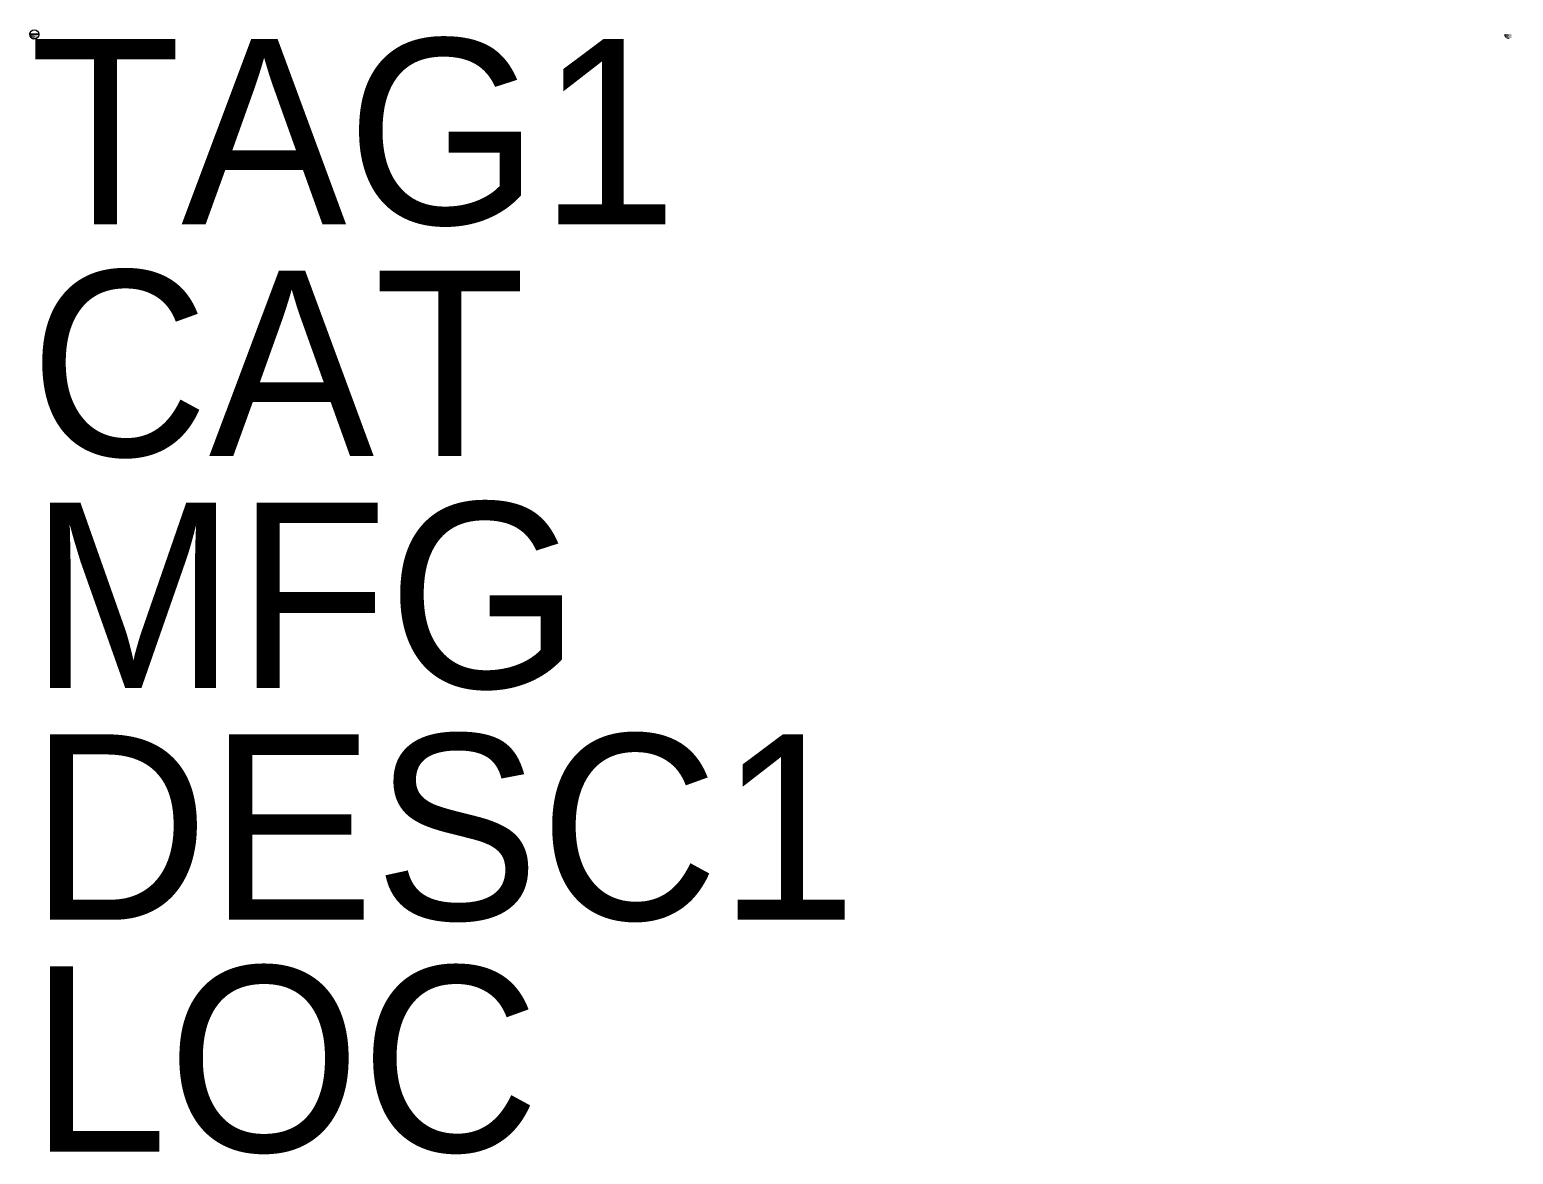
# Model space of a CAD drawing. Extents: x -0.5 to 0.5, y -0.75 to 0.
import ezdxf

# ---------------------------------------------------------------- set-up
doc = ezdxf.new("R2010")
doc.units = 0
doc.layers.get('0').update_dxf_attribs({"linetype": 'CONTINUOUS'})

msp = doc.modelspace()

# ---------------------------------------------------------------- linework, layer by layer
for p, q in [((-0.4938, 0), (-0.5, 0)), ((-0.5, 0), (-0.4938, 0)), ((-0.5, 0), (-0.4999, -0.0007)), ((-0.4938, 0), (-0.4939, -0.0007)), ((-0.4999, -0.0007), (-0.4997, -0.0014)), ((-0.4997, -0.0014), (-0.4993, -0.0019)), ((-0.4993, -0.0019), (-0.4988, -0.0024)), ((-0.4988, -0.0024), (-0.4982, -0.0028)), ((-0.4982, -0.0028), (-0.4976, -0.003)), ((-0.4969, -0.0031), (-0.4976, -0.003)), ((-0.4962, -0.003), (-0.4969, -0.0031)), ((-0.4955, -0.0028), (-0.4962, -0.003)), ((-0.4949, -0.0024), (-0.4955, -0.0028)), ((-0.4945, -0.0019), (-0.4949, -0.0024)), ((-0.4941, -0.0014), (-0.4945, -0.0019)), ((-0.4939, -0.0007), (-0.4941, -0.0014))]:
    msp.add_line(p, q)
msp.add_circle((-0.4969, 0), 0.0031)
for points in [[(-0.5, 0), (-0.5, 0), (-0.4938, 0)], [(-0.5, 0), (-0.4999, -0.0007), (-0.4939, -0.0007)], [(0.5, 0), (0.4938, 0), (0.4939, -0.0007)], [(-0.4999, -0.0007), (-0.4997, -0.0014), (-0.4941, -0.0014)], [(-0.4997, -0.0014), (-0.4993, -0.0019), (-0.4945, -0.0019)], [(-0.4993, -0.0019), (-0.4988, -0.0024), (-0.4949, -0.0024)], [(-0.4988, -0.0024), (-0.4982, -0.0028), (-0.4955, -0.0028)], [(-0.4982, -0.0028), (-0.4976, -0.003), (-0.4962, -0.003)], [(0.4999, -0.0007), (0.4939, -0.0007), (0.4941, -0.0014)], [(0.4997, -0.0014), (0.4941, -0.0014), (0.4945, -0.0019)], [(0.4993, -0.0019), (0.4945, -0.0019), (0.4949, -0.0024)], [(0.4988, -0.0024), (0.4949, -0.0024), (0.4955, -0.0028)], [(0.4982, -0.0028), (0.4955, -0.0028), (0.4962, -0.003)], [(0.4976, -0.003), (0.4962, -0.003), (0.4969, -0.0031)]]:
    msp.add_solid(points)

# ---------------------------------------------------------------- texts
for tag, p in [('TAG1', (-0.5, -0.1281)), ('CAT', (-0.5, -0.2843)), ('MFG', (-0.5, -0.4406)), ('DESC1', (-0.5, -0.5968)), ('LOC', (-0.5, -0.7531))]:
    msp.add_attdef(tag, p, '', height=0.125)

doc.saveas('drawing.dxf')
